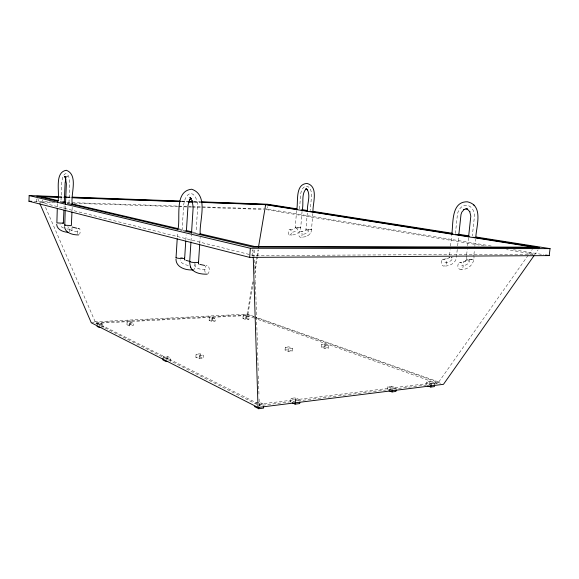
<?xml version="1.0" encoding="UTF-8"?>
<svg xmlns="http://www.w3.org/2000/svg" width="579" height="579" viewBox="0 0 579 579"><rect width="100%" height="100%" fill="white"/><g stroke="black" fill="none" stroke-linecap="round" stroke-linejoin="round"><path stroke-width="0.43" stroke-dasharray="2.9 2.17" d="M36.477 201.912L36.607 198.669M57.364 206.638L57.524 203.034M61.012 200.175L61.663 185.229A10.892 4.075 -88.8 0 1 66.23 173.671A10.892 4.075 -88.8 0 1 69.69 186.764L68.966 202.911M63.994 208.773L64.153 205.176M65.268 208.997L65.427 205.415M72.057 210.228L72.216 206.645M97.04 325.659L97.149 323.581L101.101 323.379L103.409 324.529L103.265 327.309L100.956 326.143L101.101 323.379M99.335 326.824L99.443 324.732L97.149 323.581M126.953 324.747L127.105 322.025L130.89 321.83L133.308 322.952L133.156 325.673L129.356 325.883L126.953 324.747L130.738 324.544L133.156 325.673M129.356 325.883L129.508 323.147L127.105 322.025M130.738 324.544L130.89 321.83M163.068 358.358L163.162 356.765L167.519 356.418L170.602 357.96L170.407 361.158L168.091 359.986M166.035 361.52L166.231 358.307L163.162 356.765M167.324 359.602L167.519 356.418M177.326 236.985L177.601 232.497M182.081 230.42L183.456 208.563A14.345 7.093 -88.6 0 1 191.483 193.697A14.345 7.093 -88.6 0 1 197.41 211.241L196.064 231.882M185.808 240.263L186.148 234.886M191.005 241.175L191.403 234.951M199.762 243.535L200.175 237.318M195.876 357.286L196.078 354.167L200.225 353.841L203.439 355.325L203.229 358.452L199.067 358.792L195.876 357.286L200.016 356.946L203.229 358.452M199.067 358.792L199.277 355.658L196.078 354.167M200.016 356.946L200.225 353.841M209.106 320.325L209.28 317.77L212.638 317.596L215.323 318.624L215.142 321.186L211.784 321.374L209.106 320.325L212.457 320.144L215.142 321.186M211.784 321.374L211.957 318.805L209.28 317.77M212.457 320.144L212.638 317.596M242.948 318.508L243.129 316.011L246.314 315.852L249.093 316.843L248.905 319.34L245.713 319.514L242.948 318.508L246.126 318.334L248.905 319.34M245.713 319.514L245.901 317.01L243.129 316.011M246.126 318.334L246.314 315.852M252.27 256.07L252.733 249.773M491.202 246.017L267.209 208.997L267.389 206.616M259.204 405.922L259.493 402.181L263.843 404.345L259.008 404.938M285.049 350.049L285.288 347.139L288.892 346.857L292.395 348.196L292.156 351.113L288.537 351.41L285.049 350.049L288.66 349.752L292.156 351.113M296.636 210.51L295.196 227.981L293.104 229.226L289.963 229.559M298.019 227.359L297.975 227.88A3.322 2.649 -79 0 1 297.056 230.145A5.58 4.458 -79.2 0 1 295.594 231.224A15.467 12.376 -80 0 1 292.033 232.237L290.824 232.295M299.517 208.881L300.573 195.803A9.09 5.493 -87 0 1 306.834 186.264A9.09 5.493 -87 0 1 311.386 197.273L310.286 210.568M288.537 351.41L288.892 346.857M302.064 211.328L300.696 228.104C300.458 232.729 295.399 235.045 291.317 235.023M290.955 398.381L295.428 400.465L299.987 399.901L295.5 397.831L290.955 398.381L290.651 402.029L292.923 401.746M307.29 213.079L305.929 229.66C305.495 231.361 303.895 231.122 301.753 231.6L302.195 231.586L300.602 231.607M308.737 229.356L308.694 229.892A3.38 2.671 -78.9 0 1 307.76 232.193A5.681 4.494 -79.1 0 1 306.284 233.294A15.734 12.477 -79.8 0 1 302.687 234.329L301.464 234.386M295.5 397.831L295.196 401.471L293.683 401.652M295.239 402.666L295.428 400.465M312.834 213.55L311.451 230.174C311.075 235.515 304.829 237.571 300.255 237.195A2.815 1.686 89.2 0 1 299.068 232.715A2.815 1.686 89.2 0 1 301.977 233.301A2.815 1.686 89.2 0 1 300.255 237.195M321.323 347.103L321.569 344.281L324.964 344.013L328.561 345.301L328.315 348.131L324.906 348.413L321.323 347.103L324.718 346.828L328.315 348.131M324.718 346.828L324.964 344.013M324.906 348.413L325.159 345.576L321.569 344.281M387.641 386.692L387.308 390.065L391.165 389.587L391.498 386.229L387.641 386.692L392.403 388.538L396.268 388.06L396.101 389.747M392.236 390.232L392.403 388.538M425.956 385.281L426.296 382.024L429.893 381.59L434.749 383.327L434.583 384.963M429.893 381.59L429.56 384.832L428.12 385.013M430.971 385.411L431.145 383.768L426.296 382.024M449.601 255.057L450.165 249.701M450.542 246.133L451.663 235.429M455.412 233.511L457.157 217.009A11.377 8.634 -85.9 0 1 467.029 205.328A11.377 8.634 -85.9 0 1 474.121 219.303L472.298 236.16M457.258 249.455L456.426 257.286C455.962 263.192 449.492 266.268 444.173 266.087M457.642 245.887L458.59 236.956M466.573 255.505C467.854 260.246 464.423 262.982 460.11 262.446M466.667 254.615L467.246 249.274M467.629 245.713L468.498 237.701M469.772 259.399L469.699 260.065A4.241 2.888 -77.9 0 1 468.577 262.96A7.129 4.856 -78 0 1 466.92 264.371A19.766 13.52 -78.6 0 1 462.954 265.783L461.622 265.891M473.846 255.274C475.185 263.119 468.715 270.125 460.877 269.452M473.94 254.384L474.433 249.925M474.816 246.357L475.598 239.221M91.287 322.793L247.841 314.802L253.363 281.893M254.702 273.889L257.539 256.996M257.684 256.106L258.726 249.882M45.567 207.369L95.846 323.321L246.965 315.526L252.639 281.828M254.731 269.416L256.823 257.004M256.975 256.113L258.024 249.911M449.384 256.917L448.768 257.988L446.764 258.914L447.357 258.697L443.434 259.233M310.952 232.215L311.104 231.803M66.947 176.631L66.563 177.217L67.417 176.363L66.795 176.856M528.157 255.288L437.623 383.609L254.622 318.262M528.678 254.557L532.318 249.39M534.439 255.078L538.079 249.911M307.326 235.87L307.992 235.53M449.774 257.322L449.304 257.445L449.76 257.337M466.001 260.601L466.493 260.478L466.008 260.593M436.725 383.718L259.312 405.64L259.088 398.446M259.139 404.2L439.266 382.147L254.919 316.814M431.145 383.768L434.749 383.327M258.69 402.275L254.673 402.76L256.837 403.853M166.231 358.307L170.602 357.96M199.277 355.658L203.439 355.325M292.395 348.196L288.776 348.493L285.288 347.139M325.159 345.576L328.561 345.301M99.443 324.732L103.409 324.529M129.508 323.147L133.308 322.952M211.957 318.805L215.323 318.624M245.901 317.01L249.093 316.843M444.925 262.605L446.25 262.504A19.346 13.447 -78.7 0 0 450.187 261.136A6.977 4.835 -78.1 0 0 451.83 259.754A4.154 2.873 -78 0 0 452.93 256.917M289.63 235.052A2.765 1.628 89.2 0 0 291.288 231.216A2.765 1.628 89.2 0 0 288.48 230.652A2.765 1.628 89.2 0 0 289.63 235.052L291.736 235.016M301.956 237.166L302.397 237.151M205.277 269.785L203.243 269.705A24.513 20.938 -76 0 1 197.374 268.099A8.902 7.621 -74.1 0 1 195.109 266.383A5.312 4.552 -73.7 0 1 194.052 263.423M55.186 202.708L39.85 202.216L253.399 255.491L534.185 254.232L506.596 249.636M74.134 203.316L177.898 206.652M178.795 206.681L191.425 207.087M192.329 207.116L263.611 209.403M34.364 201.412L52.414 201.999M66.853 202.469L71.369 202.621M72.266 202.65L177.862 206.088M178.766 206.117L191.403 206.529M192.3 206.558L263.597 208.881M264.502 208.91L267.209 208.997M58.971 196.65L62.583 196.78M67.099 196.947L71.608 197.113M181.784 201.116L187.198 201.318M193.524 201.543L200.747 201.81M59.304 197.048L62.923 197.178M67.446 197.345L71.962 197.504M181.357 201.456L187.683 201.687M194.008 201.912L200.341 202.143M58.949 197.251L62.561 197.381M67.077 197.548L71.586 197.707M181.705 201.666L187.118 201.861M194.334 202.122L200.652 202.346M77.405 231.549L75.704 231.441A18.593 17.544 -77.5 0 1 70.79 230.087A6.753 6.376 -73.5 0 1 68.872 228.727A4.031 3.807 -72.7 0 1 67.946 226.44M77.593 228.249L79.077 228.307M69.328 229.139L67.656 229.031A18.217 17.29 -77.7 0 1 66.824 228.908M513.508 249.701L543.855 254.717M266.304 209.612L485.238 246.075M178.802 228.799L183.188 229.827M192.85 232.078L195.485 232.693M179.099 229.718L183.492 230.753M193.162 233.026L195.803 233.641M254.072 316.51L247.276 314.1L94.775 321.801L256.721 402.984M247.841 314.802L255.498 317.516M256.345 317.82L441.784 383.703M246.965 315.526L253.776 317.958M391.498 386.229L396.268 388.06M467.854 260.753L468.657 261.093L467.868 260.738M306.819 230.362L307.384 230.623L306.834 230.348M95.846 323.321L256.902 404.424M42.339 199.914L44.134 204.054M37.78 198.713L39.56 202.853M254.449 250.034L254.644 256.331M254.76 259.928L255.404 280.612M255.433 281.517L256.837 326.491M256.866 327.388L257.546 348.978M257.655 352.575L258.277 372.362M258.386 375.959L258.979 394.849M253.023 249.781L253.218 256.092M180.445 257.394A4.321 0.536 3.6 0 1 182.58 257.604M188.363 265.414A23.869 20.62 -76.1 0 1 183.579 263.959A8.671 7.498 -74.1 0 1 181.343 262.28A5.175 4.48 -73.7 0 1 180.322 259.71M194.819 263.112A4.256 2.135 -89.1 0 1 193.806 269.619M205.176 272.391A4.371 2.251 -89.3 0 1 205.885 266.065A4.371 2.251 -89.3 0 1 209.062 267.889A4.371 2.251 -89.3 0 1 207.789 273.889M63.589 228.017A18.217 17.29 -77.7 0 1 62.814 227.692A6.615 6.289 -73.4 0 1 60.925 226.353A3.944 3.756 -72.5 0 1 60.028 224.363M71.934 227.894A3.257 1.245 -88.3 0 1 71.174 232.186M69.943 231.81A3.257 1.245 -88.3 0 1 70.037 226.65M77.781 233.663A3.322 1.296 -88.4 0 1 78.107 229.002A3.322 1.296 -88.4 0 1 79.916 229.552A3.322 1.296 -88.4 0 1 79.591 234.213M311.502 229.552L305.965 229.168L311.502 229.552M300.74 227.547L295.297 227.171L300.74 227.547M473.361 259.732L466.189 259.066L473.361 259.732M465.668 260.941L465.284 261.288L465.668 260.941M464.054 261.889L463.439 262.106L464.054 261.889M451.852 257.923L451.077 257.583L451.852 257.923M296.658 228.596L296.115 228.343L296.658 228.604M458.373 263.742A3.525 2.663 87 0 0 460.182 269.438A3.525 2.663 87 0 0 462.954 264.668A3.525 2.663 87 0 0 458.373 263.742M441.77 260.514A3.452 2.548 87.4 0 0 443.507 266.072A3.452 2.548 87.4 0 0 446.156 261.397A3.452 2.548 87.4 0 0 441.77 260.514"/><path stroke-width="0.87" d="M189.63 262.526L190.534 267.245M476.09 237.006L550.05 248.63L549.203 255.6L249.672 257.387L28.95 201.239L29.167 195.564L58.066 196.621M63.914 210.568L63.343 223.212L56.872 222.929L57.292 208.44M57.56 202.136C60.694 195.188 53.319 172.347 66.332 170.277C78.939 175.024 70.197 195.174 72.339 203.96M64.269 202.484L65.138 182.674L65.934 178.882M71.97 212.015L71.355 225.528L64.768 225.238L65.232 209.895M65.463 204.517L66.382 183.586L65.123 176.971L65.463 177.572L64.457 176.515L66.028 177.051M163.068 358.358L162.967 359.957L166.035 361.52L167.787 361.376M176.038 257.641L177.21 238.78M177.767 229.805C181.082 219.159 173.461 191.128 191.656 189.224C209.699 195.159 198.525 222.474 200.348 234.647M184.665 258.205L185.75 241.161M186.431 230.399L188.045 205.212L189.818 199.393L189.514 200.03L190.809 198.192L190.173 198.778M189.688 261.628L190.947 242.065M191.519 233.171L193.176 207.166L192.141 200.696M198.539 262.207L199.704 244.425M249.672 257.387L250.345 248.268L29.167 195.564M263.669 406.61L263.554 408.115L258.719 408.723L258.835 407.211M296.709 209.634C298.482 202.411 294.711 184.115 307.008 183.442C319.094 186.532 312.457 203.895 312.986 211.769M302.137 210.423C303.989 203.367 301.015 194.964 305.799 189.159L305.459 189.536L306.544 188.884M307.435 211.342C306.827 204.126 310.988 196.209 307.254 189.572L307.536 189.955L306.566 189.051L307.029 189.34L305.473 189.203L306.038 189.138M299.799 402.101L299.683 403.563L295.116 404.142L295.239 402.666M396.101 389.747L395.935 391.44L392.07 391.925L392.236 390.232M434.583 384.963L434.409 386.598L430.805 387.047L430.971 385.411M451.758 234.538C453.444 224.319 450.715 201.514 467.304 201.789C483.892 205.284 476.249 226.57 475.793 237.441M458.778 235.168L461 214.512L461.789 212.211L464.3 209.294L463.83 209.584L466.544 208.838L465.936 208.693L467.586 209.222L467.115 208.867L469.83 211.755L469.692 211.407L470.807 216.141L468.592 236.811M258.466 247.247L265.638 204.684L533.881 247.182L254.34 246.437L199.878 233.721M64.551 225.151L65.282 224.956M533.925 255.817L443.485 384.311L258.031 407.471L91.287 322.793L39.915 203.678M100.891 327.439L99.298 327.526L97.004 326.353M250.345 248.268L550.05 248.63M207.217 274.156C201.108 274.345 193.111 273.165 190.361 266.868M193.256 269.886C186.243 270.494 175.907 267.628 175.965 259.016M28.95 201.239L31.657 201.326M64.385 196.846L66.194 196.911M72.513 197.142L179.975 201.051M188.103 201.347L192.619 201.514M201.651 201.839L267.57 204.235L296.976 208.86M58.407 197.019L36.709 196.23L57.799 201.195M63.828 197.215L66.542 197.309M71.962 197.504L180.453 201.427M188.588 201.716L192.206 201.847M201.246 202.172L266.333 204.525L296.701 209.323M58.052 197.222L40.899 196.607L58.465 200.703M64.37 197.446L66.172 197.511M72.491 197.743L180.8 201.637M188.023 201.897L193.437 202.085M201.557 202.382L265.638 204.684M78.614 234.908C73.2 235.023 65.181 233.265 64.537 226.707M204.727 265.443L199.856 264.386M68.192 232.338C63.473 232.07 57.089 229.921 56.655 224.37M76.71 228.206L72.136 227.033M302.325 209.699L307.673 210.539M313.015 211.378L452.923 233.366M458.264 234.206L468.961 235.885M301.167 210.025L307.42 211.017M309.208 211.299L452.112 233.873M455.68 234.437L469.077 236.55M473.542 237.252L539.642 247.696L252.936 247.081L195.803 233.641M545.635 255.013L549.203 255.6M189.174 261.223L186.011 260.347M62.735 222.958L63.364 223.139M62.858 201.731L65.492 202.346M71.644 203.779L177.919 228.596M185.83 230.442L191.975 231.875M60.44 201.81L65.709 203.055M67.468 203.468L178.223 229.508M183.492 230.753L192.286 232.816M427.57 385.867L430.805 387.047M388.893 390.687L392.07 391.925M190.107 197.938L191.468 198.575M292.142 402.731L295.116 404.142M254.384 406.523L258.719 408.723M473.723 204.966L474.129 205.277M190.621 198.127L189.97 197.425L192.373 201.268M184.65 259.508L184.86 259.949L184.643 259.501M190.585 267.36L190.773 267.759M253.247 256.989L258.031 407.471M184.542 258.053A4.321 0.536 3.6 0 1 180.264 258.458A4.321 0.536 3.6 0 1 176.219 257.51M198.387 262.048A4.437 0.572 3.7 0 1 193.509 262.446A4.437 0.572 3.7 0 1 190.303 261.382M198.503 263.554L198.727 263.995L198.488 263.532"/></g></svg>
